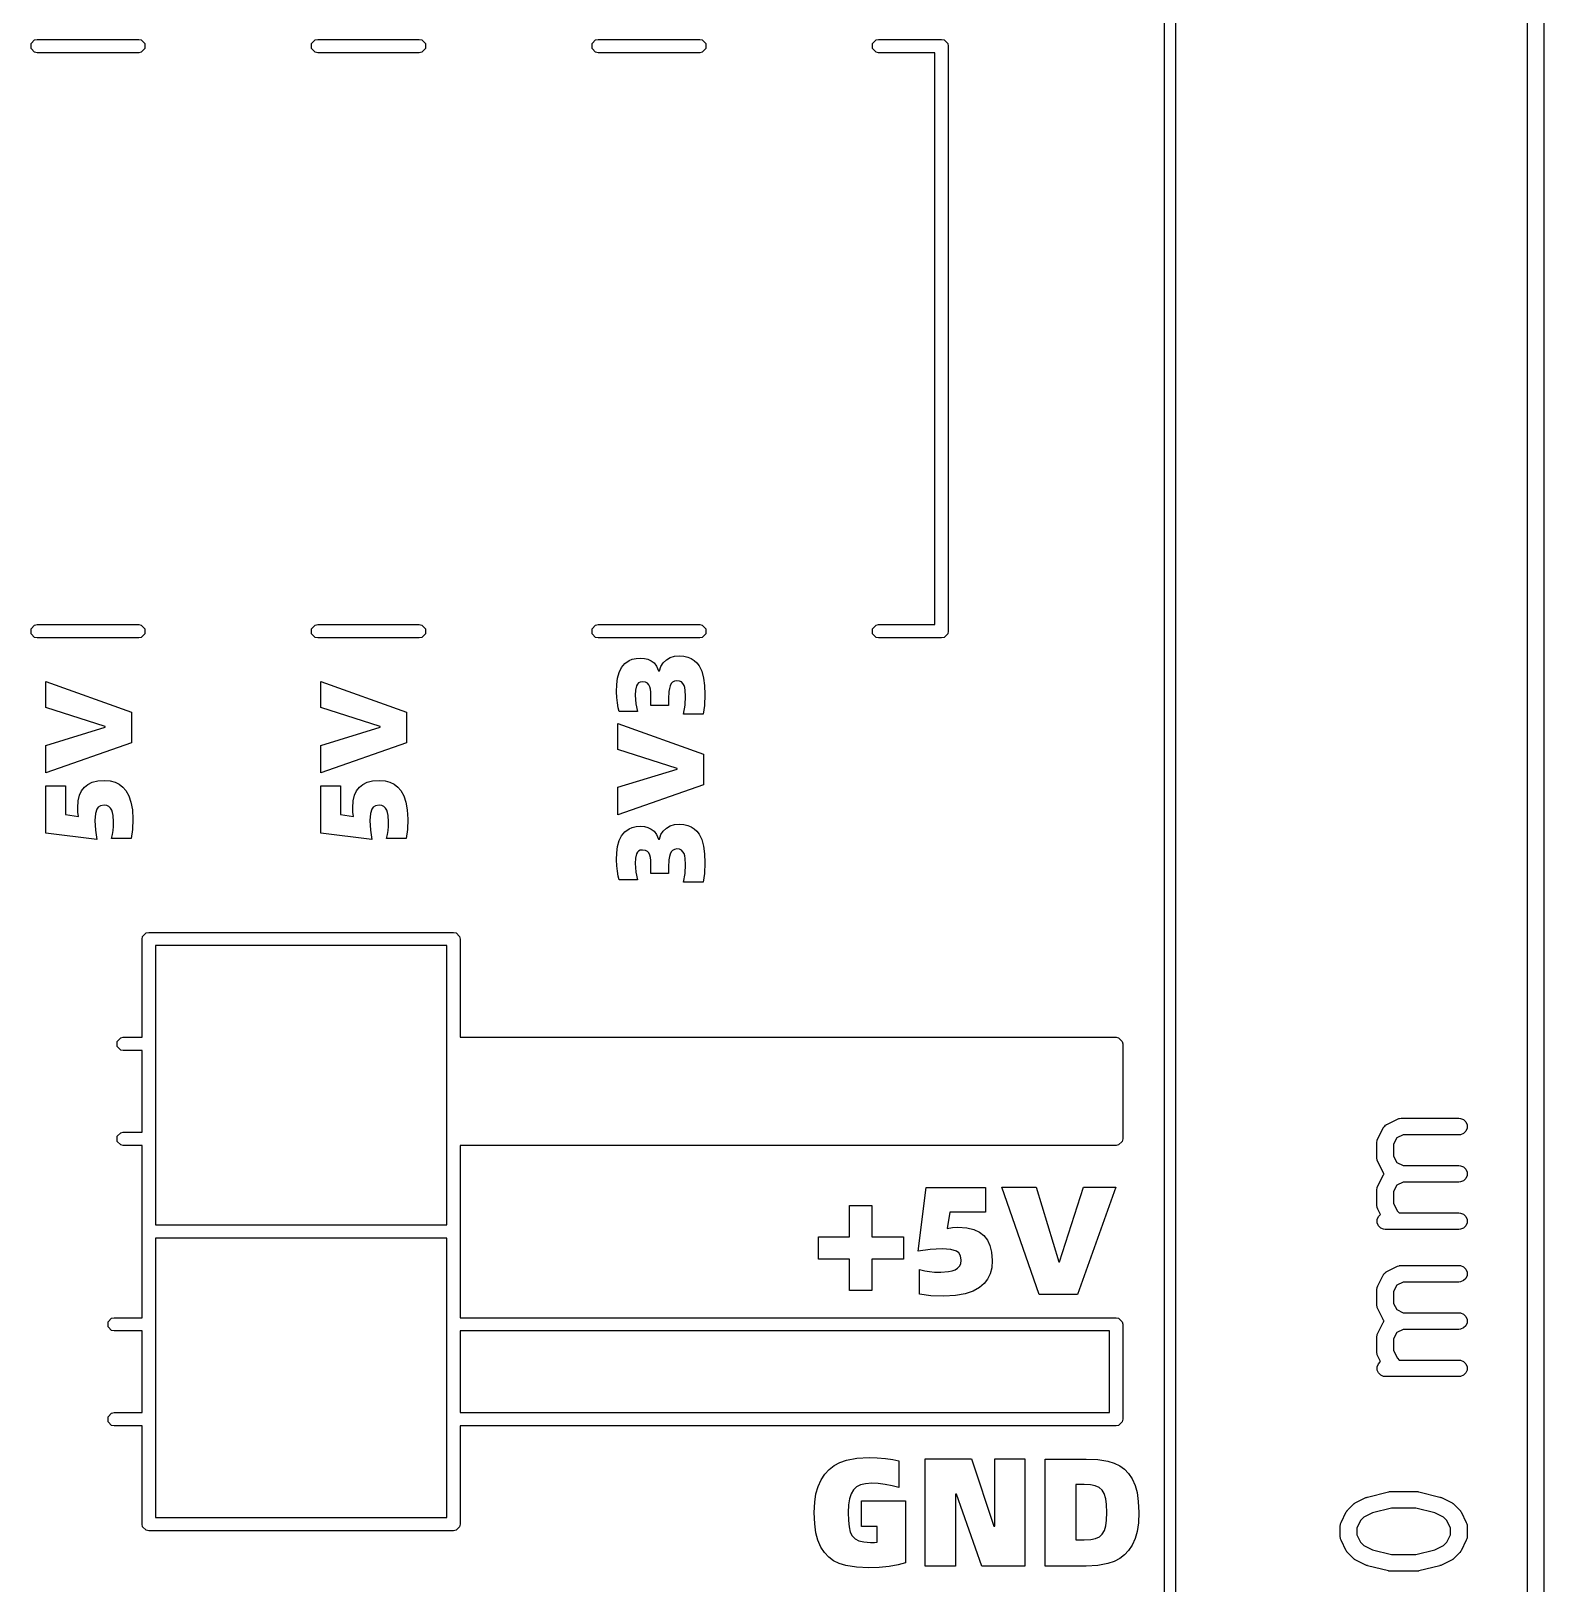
# Model space of a CAD drawing. Header units: inches. Extents: x 5.01 to 6.93, y -5.96 to -2.38.
# Drawn here: x 6.363 to 6.902, y -4.625 to -4.071 of the extents above; entities that cross this region are included whole.
import ezdxf

# ---------------------------------------------------------------- set-up
doc = ezdxf.new("R2010")
doc.units = ezdxf.units.IN
doc.header["$MEASUREMENT"] = 0
doc.layers.add('F.Silkscreen', color=41, linetype='CONTINUOUS', true_color=0xf2eda1)

msp = doc.modelspace()

# ---------------------------------------------------------------- linework, layer by layer
at = {"layer": 'F.Silkscreen', "linetype": 'CONTINUOUS'}
for p, q in [((6.76682, -5.43027), (6.76682, -2.47751)), ((6.77075, -2.47751), (6.77075, -5.43027)), ((6.89615, -5.41358), (6.89615, -3.87)), ((6.90206, -3.87), (6.90206, -5.41358)), ((6.36267, -4.07562), (6.36394, -4.07434)), ((6.36394, -4.07434), (6.36485, -4.07416)), ((6.36485, -4.07416), (6.40107, -4.07416)), ((6.40107, -4.07416), (6.40197, -4.07434)), ((6.40197, -4.07434), (6.40325, -4.07562)), ((6.46267, -4.07562), (6.46394, -4.07434)), ((6.46394, -4.07434), (6.46485, -4.07416)), ((6.46485, -4.07416), (6.50107, -4.07416)), ((6.50107, -4.07416), (6.50197, -4.07434)), ((6.50197, -4.07434), (6.50325, -4.07562)), ((6.56267, -4.07562), (6.56394, -4.07434)), ((6.56394, -4.07434), (6.56485, -4.07416)), ((6.56485, -4.07416), (6.60107, -4.07416)), ((6.60107, -4.07416), (6.60197, -4.07434)), ((6.60197, -4.07434), (6.60325, -4.07562)), ((6.66267, -4.07562), (6.66394, -4.07434)), ((6.66394, -4.07434), (6.66485, -4.07416)), ((6.66485, -4.07416), (6.68729, -4.07416)), ((6.68729, -4.07416), (6.68819, -4.07434)), ((6.68819, -4.07434), (6.68947, -4.07562)), ((6.36267, -4.07743), (6.36267, -4.07562)), ((6.36394, -4.07871), (6.36267, -4.07743)), ((6.36485, -4.07889), (6.36394, -4.07871)), ((6.40107, -4.07889), (6.36485, -4.07889)), ((6.40197, -4.07871), (6.40107, -4.07889)), ((6.40325, -4.07743), (6.40197, -4.07871)), ((6.40325, -4.07562), (6.40325, -4.07743)), ((6.46267, -4.07743), (6.46267, -4.07562)), ((6.46394, -4.07871), (6.46267, -4.07743)), ((6.46485, -4.07889), (6.46394, -4.07871)), ((6.50107, -4.07889), (6.46485, -4.07889)), ((6.50197, -4.07871), (6.50107, -4.07889)), ((6.50325, -4.07743), (6.50197, -4.07871)), ((6.50325, -4.07562), (6.50325, -4.07743)), ((6.56267, -4.07743), (6.56267, -4.07562)), ((6.56394, -4.07871), (6.56267, -4.07743)), ((6.56485, -4.07889), (6.56394, -4.07871)), ((6.60107, -4.07889), (6.56485, -4.07889)), ((6.60197, -4.07871), (6.60107, -4.07889)), ((6.60325, -4.07743), (6.60197, -4.07871)), ((6.60325, -4.07562), (6.60325, -4.07743)), ((6.66267, -4.07743), (6.66267, -4.07562)), ((6.66394, -4.07871), (6.66267, -4.07743)), ((6.66485, -4.07889), (6.66394, -4.07871)), ((6.68493, -4.07889), (6.66485, -4.07889)), ((6.68493, -4.28283), (6.68493, -4.07889)), ((6.68947, -4.07562), (6.68965, -4.07653)), ((6.68965, -4.07653), (6.68965, -4.28519)), ((6.36267, -4.28428), (6.36394, -4.28301)), ((6.36267, -4.28609), (6.36267, -4.28428)), ((6.36394, -4.28301), (6.36485, -4.28283)), ((6.36485, -4.28283), (6.40107, -4.28283)), ((6.40107, -4.28283), (6.40197, -4.28301)), ((6.40197, -4.28301), (6.40325, -4.28428)), ((6.40325, -4.28428), (6.40325, -4.28609)), ((6.46267, -4.28428), (6.46394, -4.28301)), ((6.46267, -4.28609), (6.46267, -4.28428)), ((6.46394, -4.28301), (6.46485, -4.28283)), ((6.46485, -4.28283), (6.50107, -4.28283)), ((6.50107, -4.28283), (6.50197, -4.28301)), ((6.50197, -4.28301), (6.50325, -4.28428)), ((6.50325, -4.28428), (6.50325, -4.28609)), ((6.56267, -4.28428), (6.56394, -4.28301)), ((6.56267, -4.28609), (6.56267, -4.28428)), ((6.56394, -4.28301), (6.56485, -4.28283)), ((6.56485, -4.28283), (6.60107, -4.28283)), ((6.60107, -4.28283), (6.60197, -4.28301)), ((6.60197, -4.28301), (6.60325, -4.28428)), ((6.60325, -4.28428), (6.60325, -4.28609)), ((6.66267, -4.28428), (6.66394, -4.28301)), ((6.66267, -4.28609), (6.66267, -4.28428)), ((6.66394, -4.28301), (6.66485, -4.28283)), ((6.66485, -4.28283), (6.68493, -4.28283)), ((6.68965, -4.28519), (6.68947, -4.28609)), ((6.36394, -4.28737), (6.36267, -4.28609)), ((6.36485, -4.28755), (6.36394, -4.28737)), ((6.40107, -4.28755), (6.36485, -4.28755)), ((6.40197, -4.28737), (6.40107, -4.28755)), ((6.40325, -4.28609), (6.40197, -4.28737)), ((6.46394, -4.28737), (6.46267, -4.28609)), ((6.46485, -4.28755), (6.46394, -4.28737)), ((6.50107, -4.28755), (6.46485, -4.28755)), ((6.50197, -4.28737), (6.50107, -4.28755)), ((6.50325, -4.28609), (6.50197, -4.28737)), ((6.56394, -4.28737), (6.56267, -4.28609)), ((6.56485, -4.28755), (6.56394, -4.28737)), ((6.60107, -4.28755), (6.56485, -4.28755)), ((6.60197, -4.28737), (6.60107, -4.28755)), ((6.60325, -4.28609), (6.60197, -4.28737)), ((6.66394, -4.28737), (6.66267, -4.28609)), ((6.66485, -4.28755), (6.66394, -4.28737)), ((6.68729, -4.28755), (6.66485, -4.28755)), ((6.68819, -4.28737), (6.68729, -4.28755)), ((6.68947, -4.28609), (6.68819, -4.28737)), ((6.57319, -4.29815), (6.57436, -4.29673)), ((6.57436, -4.29673), (6.57587, -4.29565)), ((6.57587, -4.29565), (6.57703, -4.29516)), ((6.57703, -4.29516), (6.57842, -4.29486)), ((6.57842, -4.29486), (6.58008, -4.29475)), ((6.58008, -4.29475), (6.58139, -4.29486)), ((6.58139, -4.29486), (6.58262, -4.29518)), ((6.58262, -4.29518), (6.58381, -4.29574)), ((6.58381, -4.29574), (6.58482, -4.29652)), ((6.58482, -4.29652), (6.58569, -4.29767)), ((6.58723, -4.29771), (6.58806, -4.29643)), ((6.58806, -4.29643), (6.58919, -4.29538)), ((6.58919, -4.29538), (6.59054, -4.29461)), ((6.59054, -4.29461), (6.59205, -4.29414)), ((6.59205, -4.29414), (6.59376, -4.29398)), ((6.59376, -4.29398), (6.59541, -4.29409)), ((6.59541, -4.29409), (6.59681, -4.29441)), ((6.59681, -4.29441), (6.598, -4.2949)), ((6.598, -4.2949), (6.59908, -4.29561)), ((6.59908, -4.29561), (6.60003, -4.29649)), ((6.60003, -4.29649), (6.60084, -4.29758)), ((6.5715, -4.30421), (6.57179, -4.30196)), ((6.57179, -4.30196), (6.57236, -4.29987)), ((6.57236, -4.29987), (6.57319, -4.29815)), ((6.58569, -4.29767), (6.58642, -4.29928)), ((6.58642, -4.29928), (6.58669, -4.29928)), ((6.58669, -4.29928), (6.58723, -4.29771)), ((6.60084, -4.29758), (6.60176, -4.29948)), ((6.60176, -4.29948), (6.60242, -4.30189)), ((6.60242, -4.30189), (6.60277, -4.30453)), ((6.36789, -4.31239), (6.36789, -4.30313)), ((6.36789, -4.30313), (6.39847, -4.31411)), ((6.46592, -4.31239), (6.46592, -4.30313)), ((6.46592, -4.30313), (6.49651, -4.31411)), ((6.57139, -4.30676), (6.5715, -4.30421)), ((6.57148, -4.3088), (6.57139, -4.30676)), ((6.57813, -4.30616), (6.57804, -4.30802)), ((6.57804, -4.30802), (6.57811, -4.30948)), ((6.57849, -4.30462), (6.57813, -4.30616)), ((6.57883, -4.30402), (6.57849, -4.30462)), ((6.57928, -4.30359), (6.57883, -4.30402)), ((6.57985, -4.30331), (6.57928, -4.30359)), ((6.58065, -4.30321), (6.57985, -4.30331)), ((6.58169, -4.30334), (6.58065, -4.30321)), ((6.58239, -4.3037), (6.58169, -4.30334)), ((6.58291, -4.30425), (6.58239, -4.3037)), ((6.58329, -4.305), (6.58291, -4.30425)), ((6.5835, -4.30586), (6.58329, -4.305)), ((6.58358, -4.30694), (6.5835, -4.30586)), ((6.58358, -4.30938), (6.58358, -4.30694)), ((6.59009, -4.30671), (6.58998, -4.30935)), ((6.59026, -4.30557), (6.59009, -4.30671)), ((6.59052, -4.30467), (6.59026, -4.30557)), ((6.59091, -4.30388), (6.59052, -4.30467)), ((6.5914, -4.30333), (6.59091, -4.30388)), ((6.59203, -4.30297), (6.5914, -4.30333)), ((6.59286, -4.30284), (6.59203, -4.30297)), ((6.59383, -4.30296), (6.59286, -4.30284)), ((6.59452, -4.30328), (6.59383, -4.30296)), ((6.59507, -4.3038), (6.59452, -4.30328)), ((6.59547, -4.30449), (6.59507, -4.3038)), ((6.59574, -4.3053), (6.59547, -4.30449)), ((6.5959, -4.30627), (6.59574, -4.3053)), ((6.59601, -4.30838), (6.5959, -4.30627)), ((6.60277, -4.30453), (6.6029, -4.30773)), ((6.6029, -4.30773), (6.60277, -4.31162)), ((6.38913, -4.31918), (6.36789, -4.31239)), ((6.48716, -4.31918), (6.46592, -4.31239)), ((6.5717, -4.31078), (6.57148, -4.3088)), ((6.57199, -4.3125), (6.5717, -4.31078)), ((6.57232, -4.31379), (6.57199, -4.3125)), ((6.57811, -4.30948), (6.57831, -4.31106)), ((6.57831, -4.31106), (6.57893, -4.31379)), ((6.58358, -4.31163), (6.58358, -4.30938)), ((6.58998, -4.31163), (6.58358, -4.31163)), ((6.58998, -4.30935), (6.58998, -4.31163)), ((6.59528, -4.31472), (6.59582, -4.3116)), ((6.59582, -4.3116), (6.59601, -4.30838)), ((6.60277, -4.31162), (6.60232, -4.31472)), ((6.39847, -4.31411), (6.39847, -4.325)), ((6.49651, -4.31411), (6.49651, -4.325)), ((6.57182, -4.32735), (6.57182, -4.31809)), ((6.57182, -4.31809), (6.60241, -4.32907)), ((6.57893, -4.31379), (6.57232, -4.31379)), ((6.60232, -4.31472), (6.59528, -4.31472)), ((6.36789, -4.32589), (6.38913, -4.31945)), ((6.38913, -4.31945), (6.38913, -4.31918)), ((6.46592, -4.32589), (6.48716, -4.31945)), ((6.48716, -4.31945), (6.48716, -4.31918)), ((6.39847, -4.325), (6.36789, -4.33568)), ((6.36789, -4.33568), (6.36789, -4.32589)), ((6.49651, -4.325), (6.46592, -4.33568)), ((6.46592, -4.33568), (6.46592, -4.32589)), ((6.59307, -4.33415), (6.57182, -4.32735)), ((6.60241, -4.32907), (6.60241, -4.33996)), ((6.57182, -4.34085), (6.59307, -4.33441)), ((6.59307, -4.33441), (6.59307, -4.33415)), ((6.36795, -4.35725), (6.36795, -4.3403)), ((6.36795, -4.3403), (6.37496, -4.3403)), ((6.37496, -4.3403), (6.37496, -4.35049)), ((6.3807, -4.34207), (6.38168, -4.34081)), ((6.38168, -4.34081), (6.38293, -4.33981)), ((6.38293, -4.33981), (6.38449, -4.33906)), ((6.38449, -4.33906), (6.38642, -4.33858)), ((6.38642, -4.33858), (6.38881, -4.33841)), ((6.38881, -4.33841), (6.39086, -4.33857)), ((6.39086, -4.33857), (6.3926, -4.33902)), ((6.3926, -4.33902), (6.39409, -4.33975)), ((6.39409, -4.33975), (6.39537, -4.34074)), ((6.39537, -4.34074), (6.39646, -4.34203)), ((6.46598, -4.35725), (6.46598, -4.3403)), ((6.46598, -4.3403), (6.473, -4.3403)), ((6.473, -4.3403), (6.473, -4.35049)), ((6.47874, -4.34207), (6.47971, -4.34081)), ((6.47971, -4.34081), (6.48097, -4.33981)), ((6.48097, -4.33981), (6.48252, -4.33906)), ((6.48252, -4.33906), (6.48445, -4.33858)), ((6.48445, -4.33858), (6.48684, -4.33841)), ((6.48684, -4.33841), (6.48889, -4.33857)), ((6.48889, -4.33857), (6.49063, -4.33902)), ((6.49063, -4.33902), (6.49212, -4.33975)), ((6.49212, -4.33975), (6.4934, -4.34074)), ((6.4934, -4.34074), (6.49449, -4.34203)), ((6.60241, -4.33996), (6.57182, -4.35064)), ((6.57182, -4.35064), (6.57182, -4.34085)), ((6.37931, -4.3482), (6.37948, -4.34568)), ((6.37948, -4.34568), (6.37996, -4.34367)), ((6.37996, -4.34367), (6.3807, -4.34207)), ((6.39646, -4.34203), (6.39749, -4.34386)), ((6.39749, -4.34386), (6.39827, -4.34612)), ((6.39827, -4.34612), (6.39878, -4.34887)), ((6.47734, -4.3482), (6.47751, -4.34568)), ((6.47751, -4.34568), (6.478, -4.34367)), ((6.478, -4.34367), (6.47874, -4.34207)), ((6.49449, -4.34203), (6.49552, -4.34386)), ((6.49552, -4.34386), (6.4963, -4.34612)), ((6.4963, -4.34612), (6.49681, -4.34887)), ((6.37496, -4.35049), (6.37962, -4.35124)), ((6.37937, -4.34976), (6.37931, -4.3482)), ((6.37962, -4.35124), (6.37937, -4.34976)), ((6.38563, -4.35018), (6.38545, -4.35265)), ((6.38608, -4.34864), (6.38563, -4.35018)), ((6.38662, -4.3479), (6.38608, -4.34864)), ((6.38746, -4.34744), (6.38662, -4.3479)), ((6.38872, -4.34727), (6.38746, -4.34744)), ((6.38969, -4.34739), (6.38872, -4.34727)), ((6.39042, -4.34773), (6.38969, -4.34739)), ((6.391, -4.34827), (6.39042, -4.34773)), ((6.39144, -4.34899), (6.391, -4.34827)), ((6.39175, -4.34983), (6.39144, -4.34899)), ((6.39194, -4.35085), (6.39175, -4.34983)), ((6.39207, -4.3531), (6.39194, -4.35085)), ((6.39878, -4.34887), (6.39897, -4.35222)), ((6.39897, -4.35222), (6.39883, -4.3559)), ((6.473, -4.35049), (6.47765, -4.35124)), ((6.47741, -4.34976), (6.47734, -4.3482)), ((6.47765, -4.35124), (6.47741, -4.34976)), ((6.48366, -4.35018), (6.48348, -4.35265)), ((6.48411, -4.34864), (6.48366, -4.35018)), ((6.48466, -4.3479), (6.48411, -4.34864)), ((6.4855, -4.34744), (6.48466, -4.3479)), ((6.48675, -4.34727), (6.4855, -4.34744)), ((6.48773, -4.34739), (6.48675, -4.34727)), ((6.48845, -4.34773), (6.48773, -4.34739)), ((6.48903, -4.34827), (6.48845, -4.34773)), ((6.48947, -4.34899), (6.48903, -4.34827)), ((6.48978, -4.34983), (6.48947, -4.34899)), ((6.48997, -4.35085), (6.48978, -4.34983)), ((6.4901, -4.3531), (6.48997, -4.35085)), ((6.49681, -4.34887), (6.497, -4.35222)), ((6.497, -4.35222), (6.49686, -4.3559)), ((6.38611, -4.3595), (6.36795, -4.35725)), ((6.38545, -4.35265), (6.38565, -4.3561)), ((6.38565, -4.3561), (6.38611, -4.3595)), ((6.39137, -4.35915), (6.3917, -4.35767)), ((6.3917, -4.35767), (6.39196, -4.3563)), ((6.39196, -4.3563), (6.39207, -4.35486)), ((6.39207, -4.35486), (6.39207, -4.3531)), ((6.39883, -4.3559), (6.39839, -4.35915)), ((6.48414, -4.3595), (6.46598, -4.35725)), ((6.48348, -4.35265), (6.48368, -4.3561)), ((6.48368, -4.3561), (6.48414, -4.3595)), ((6.4894, -4.35915), (6.48973, -4.35767)), ((6.48973, -4.35767), (6.48999, -4.3563)), ((6.48999, -4.3563), (6.4901, -4.35486)), ((6.4901, -4.35486), (6.4901, -4.3531)), ((6.49686, -4.3559), (6.49642, -4.35915)), ((6.57319, -4.35816), (6.57436, -4.35673)), ((6.57436, -4.35673), (6.57587, -4.35565)), ((6.57587, -4.35565), (6.57703, -4.35517)), ((6.57703, -4.35517), (6.57842, -4.35486)), ((6.57842, -4.35486), (6.58008, -4.35475)), ((6.58008, -4.35475), (6.58139, -4.35486)), ((6.58139, -4.35486), (6.58262, -4.35519)), ((6.58262, -4.35519), (6.58381, -4.35574)), ((6.58381, -4.35574), (6.58482, -4.35652)), ((6.58482, -4.35652), (6.58569, -4.35768)), ((6.58569, -4.35768), (6.58642, -4.35928)), ((6.58669, -4.35928), (6.58723, -4.35772)), ((6.58723, -4.35772), (6.58806, -4.35643)), ((6.58806, -4.35643), (6.58919, -4.35538)), ((6.58919, -4.35538), (6.59054, -4.35461)), ((6.59054, -4.35461), (6.59205, -4.35414)), ((6.59205, -4.35414), (6.59376, -4.35398)), ((6.59376, -4.35398), (6.59541, -4.35409)), ((6.59541, -4.35409), (6.59681, -4.35441)), ((6.59681, -4.35441), (6.598, -4.35491)), ((6.598, -4.35491), (6.59908, -4.35561)), ((6.59908, -4.35561), (6.60003, -4.3565)), ((6.60003, -4.3565), (6.60084, -4.35759)), ((6.60084, -4.35759), (6.60176, -4.35948)), ((6.39839, -4.35915), (6.39137, -4.35915)), ((6.49642, -4.35915), (6.4894, -4.35915)), ((6.5715, -4.36422), (6.57179, -4.36196)), ((6.57179, -4.36196), (6.57236, -4.35987)), ((6.57236, -4.35987), (6.57319, -4.35816)), ((6.57985, -4.36331), (6.57928, -4.36359)), ((6.58065, -4.36321), (6.57985, -4.36331)), ((6.58169, -4.36335), (6.58065, -4.36321)), ((6.58239, -4.3637), (6.58169, -4.36335)), ((6.58642, -4.35928), (6.58669, -4.35928)), ((6.5914, -4.36333), (6.59091, -4.36389)), ((6.59203, -4.36297), (6.5914, -4.36333)), ((6.59286, -4.36284), (6.59203, -4.36297)), ((6.59383, -4.36296), (6.59286, -4.36284)), ((6.59452, -4.36329), (6.59383, -4.36296)), ((6.59507, -4.3638), (6.59452, -4.36329)), ((6.60176, -4.35948), (6.60242, -4.36189)), ((6.60242, -4.36189), (6.60277, -4.36454)), ((6.57139, -4.36676), (6.5715, -4.36422)), ((6.57148, -4.3688), (6.57139, -4.36676)), ((6.5717, -4.37078), (6.57148, -4.3688)), ((6.57813, -4.36617), (6.57804, -4.36802)), ((6.57804, -4.36802), (6.57811, -4.36949)), ((6.57849, -4.36462), (6.57813, -4.36617)), ((6.57883, -4.36403), (6.57849, -4.36462)), ((6.57928, -4.36359), (6.57883, -4.36403)), ((6.58291, -4.36426), (6.58239, -4.3637)), ((6.58329, -4.365), (6.58291, -4.36426)), ((6.5835, -4.36586), (6.58329, -4.365)), ((6.58358, -4.36694), (6.5835, -4.36586)), ((6.58358, -4.36939), (6.58358, -4.36694)), ((6.59009, -4.36671), (6.58998, -4.36935)), ((6.59026, -4.36557), (6.59009, -4.36671)), ((6.59052, -4.36467), (6.59026, -4.36557)), ((6.59091, -4.36389), (6.59052, -4.36467)), ((6.59547, -4.36449), (6.59507, -4.3638)), ((6.59574, -4.3653), (6.59547, -4.36449)), ((6.5959, -4.36628), (6.59574, -4.3653)), ((6.59582, -4.3716), (6.59601, -4.36839)), ((6.59601, -4.36839), (6.5959, -4.36628)), ((6.60277, -4.36454), (6.6029, -4.36774)), ((6.6029, -4.36774), (6.60277, -4.37163)), ((6.57199, -4.3725), (6.5717, -4.37078)), ((6.57232, -4.3738), (6.57199, -4.3725)), ((6.57893, -4.3738), (6.57232, -4.3738)), ((6.57811, -4.36949), (6.57831, -4.37106)), ((6.57831, -4.37106), (6.57893, -4.3738)), ((6.58358, -4.37164), (6.58358, -4.36939)), ((6.58998, -4.37164), (6.58358, -4.37164)), ((6.58998, -4.36935), (6.58998, -4.37164)), ((6.59528, -4.37472), (6.59582, -4.3716)), ((6.60277, -4.37163), (6.60232, -4.37472)), ((6.60232, -4.37472), (6.59528, -4.37472)), ((6.40225, -4.39494), (6.40243, -4.39403)), ((6.40225, -4.42998), (6.40225, -4.39494)), ((6.40243, -4.39403), (6.40371, -4.39276)), ((6.40371, -4.39276), (6.40462, -4.39258)), ((6.40462, -4.39258), (6.51328, -4.39258)), ((6.51328, -4.39258), (6.51418, -4.39276)), ((6.51418, -4.39276), (6.51546, -4.39403)), ((6.51546, -4.39403), (6.51564, -4.39494)), ((6.51564, -4.39494), (6.51564, -4.42998)), ((6.40698, -4.3973), (6.40698, -4.49691)), ((6.51091, -4.3973), (6.40698, -4.3973)), ((6.51091, -4.49691), (6.51091, -4.3973)), ((6.39338, -4.43144), (6.39466, -4.43016)), ((6.39338, -4.43324), (6.39338, -4.43144)), ((6.39466, -4.43452), (6.39338, -4.43324)), ((6.39466, -4.43016), (6.39556, -4.42998)), ((6.39556, -4.4347), (6.39466, -4.43452)), ((6.39556, -4.42998), (6.40225, -4.42998)), ((6.40225, -4.4347), (6.39556, -4.4347)), ((6.40225, -4.46384), (6.40225, -4.4347)), ((6.51564, -4.42998), (6.7495, -4.42998)), ((6.7495, -4.42998), (6.7504, -4.43016)), ((6.7504, -4.43016), (6.75168, -4.43144)), ((6.75168, -4.43144), (6.75186, -4.43234)), ((6.75186, -4.43234), (6.75186, -4.4662)), ((6.84285, -4.46611), (6.84472, -4.46236)), ((6.84472, -4.46236), (6.84478, -4.46227)), ((6.84478, -4.46227), (6.8448, -4.46222)), ((6.8448, -4.46222), (6.84485, -4.46217)), ((6.84485, -4.46217), (6.84503, -4.46187)), ((6.84503, -4.46187), (6.84531, -4.46163)), ((6.84531, -4.46163), (6.84555, -4.46135)), ((6.84555, -4.46135), (6.84584, -4.46117)), ((6.84584, -4.46117), (6.8459, -4.46112)), ((6.8459, -4.46112), (6.84595, -4.4611)), ((6.84595, -4.4611), (6.84604, -4.46104)), ((6.84604, -4.46104), (6.84979, -4.45917)), ((6.84979, -4.45917), (6.85033, -4.45896)), ((6.85033, -4.45896), (6.85044, -4.45895)), ((6.85044, -4.45895), (6.85054, -4.45891)), ((6.85054, -4.45891), (6.85111, -4.45886)), ((6.85111, -4.45886), (6.87173, -4.45886)), ((6.87173, -4.45886), (6.87231, -4.45891)), ((6.87231, -4.45891), (6.87337, -4.45936)), ((6.87337, -4.45936), (6.87419, -4.46017)), ((6.87419, -4.46017), (6.87463, -4.46123)), ((6.87463, -4.46239), (6.87419, -4.46345)), ((6.87463, -4.46123), (6.87463, -4.46239)), ((6.39338, -4.46529), (6.39466, -4.46401)), ((6.39338, -4.4671), (6.39338, -4.46529)), ((6.39466, -4.46838), (6.39338, -4.4671)), ((6.39466, -4.46401), (6.39556, -4.46384)), ((6.39556, -4.46856), (6.39466, -4.46838)), ((6.39556, -4.46384), (6.40225, -4.46384)), ((6.40225, -4.46856), (6.39556, -4.46856)), ((6.40225, -4.52998), (6.40225, -4.46856)), ((6.7495, -4.46856), (6.51564, -4.46856)), ((6.51564, -4.46856), (6.51564, -4.52998)), ((6.7504, -4.46838), (6.7495, -4.46856)), ((6.75168, -4.4671), (6.7504, -4.46838)), ((6.75186, -4.4662), (6.75168, -4.4671)), ((6.84253, -4.46743), (6.84259, -4.46686)), ((6.84253, -4.47306), (6.84253, -4.46743)), ((6.84259, -4.46686), (6.84263, -4.46676)), ((6.84263, -4.46676), (6.84264, -4.46665)), ((6.84264, -4.46665), (6.84285, -4.46611)), ((6.84956, -4.46589), (6.84844, -4.46813)), ((6.84844, -4.46813), (6.84844, -4.47236)), ((6.85181, -4.46476), (6.84956, -4.46589)), ((6.87173, -4.46476), (6.85181, -4.46476)), ((6.87231, -4.46471), (6.87173, -4.46476)), ((6.87337, -4.46427), (6.87231, -4.46471)), ((6.87419, -4.46345), (6.87337, -4.46427)), ((6.84259, -4.47364), (6.84253, -4.47306)), ((6.84263, -4.47373), (6.84259, -4.47364)), ((6.84264, -4.47384), (6.84263, -4.47373)), ((6.84285, -4.47438), (6.84264, -4.47384)), ((6.84844, -4.47236), (6.84956, -4.47461)), ((6.84472, -4.47813), (6.84285, -4.47438)), ((6.84285, -4.48299), (6.84472, -4.47924)), ((6.84478, -4.47823), (6.84472, -4.47813)), ((6.84472, -4.47924), (6.84478, -4.47914)), ((6.8448, -4.47827), (6.84478, -4.47823)), ((6.84478, -4.47914), (6.8448, -4.4791)), ((6.84485, -4.47833), (6.8448, -4.47827)), ((6.8448, -4.4791), (6.84485, -4.47904)), ((6.84503, -4.47862), (6.84485, -4.47833)), ((6.84485, -4.47904), (6.84503, -4.47875)), ((6.8451, -4.47868), (6.84503, -4.47862)), ((6.84503, -4.47875), (6.8451, -4.47868)), ((6.84956, -4.47461), (6.85181, -4.47573)), ((6.85181, -4.47573), (6.87173, -4.47573)), ((6.87173, -4.47573), (6.87231, -4.47579)), ((6.87231, -4.47579), (6.87337, -4.47623)), ((6.87337, -4.47623), (6.87419, -4.47704)), ((6.87419, -4.47704), (6.87463, -4.47811)), ((6.87463, -4.47926), (6.87419, -4.48032)), ((6.87463, -4.47811), (6.87463, -4.47926)), ((6.679, -4.50625), (6.68181, -4.48355)), ((6.68181, -4.48355), (6.703, -4.48355)), ((6.703, -4.48355), (6.703, -4.49232)), ((6.72212, -4.52171), (6.70878, -4.48348)), ((6.70878, -4.48348), (6.72102, -4.48348)), ((6.72102, -4.48348), (6.72906, -4.51003)), ((6.72939, -4.51003), (6.73788, -4.48348)), ((6.74946, -4.48348), (6.73573, -4.52171)), ((6.73788, -4.48348), (6.74946, -4.48348)), ((6.84253, -4.48431), (6.84259, -4.48373)), ((6.84253, -4.48993), (6.84253, -4.48431)), ((6.84259, -4.48373), (6.84263, -4.48363)), ((6.84263, -4.48363), (6.84264, -4.48353)), ((6.84264, -4.48353), (6.84285, -4.48299)), ((6.84956, -4.48276), (6.84844, -4.485)), ((6.84844, -4.485), (6.84844, -4.48923)), ((6.85181, -4.48164), (6.84956, -4.48276)), ((6.87173, -4.48164), (6.85181, -4.48164)), ((6.87231, -4.48158), (6.87173, -4.48164)), ((6.87337, -4.48114), (6.87231, -4.48158)), ((6.87419, -4.48032), (6.87337, -4.48114)), ((6.65448, -4.50109), (6.65448, -4.49002)), ((6.65448, -4.49002), (6.66248, -4.49002)), ((6.66248, -4.49002), (6.66248, -4.50109)), ((6.84259, -4.49051), (6.84253, -4.48993)), ((6.84263, -4.49061), (6.84259, -4.49051)), ((6.84264, -4.49071), (6.84263, -4.49061)), ((6.84285, -4.49125), (6.84264, -4.49071)), ((6.84844, -4.48923), (6.84979, -4.49193)), ((6.69026, -4.49232), (6.68932, -4.49814)), ((6.703, -4.49232), (6.69026, -4.49232)), ((6.84259, -4.49498), (6.84303, -4.49392)), ((6.84259, -4.49613), (6.84259, -4.49498)), ((6.84303, -4.4972), (6.84259, -4.49613)), ((6.8438, -4.49315), (6.84285, -4.49125)), ((6.84303, -4.49392), (6.8438, -4.49315)), ((6.84979, -4.49193), (6.85046, -4.4926)), ((6.85046, -4.4926), (6.87173, -4.4926)), ((6.87173, -4.4926), (6.87231, -4.49266)), ((6.87231, -4.49266), (6.87337, -4.4931)), ((6.87337, -4.4931), (6.87419, -4.49392)), ((6.87419, -4.49392), (6.87463, -4.49498)), ((6.87463, -4.49613), (6.87419, -4.4972)), ((6.87463, -4.49498), (6.87463, -4.49613)), ((6.40698, -4.49691), (6.51091, -4.49691)), ((6.40698, -4.50163), (6.40698, -4.60124)), ((6.51091, -4.50163), (6.40698, -4.50163)), ((6.51091, -4.60124), (6.51091, -4.50163)), ((6.6434, -4.50909), (6.6434, -4.50109)), ((6.6434, -4.50109), (6.65448, -4.50109)), ((6.66248, -4.50109), (6.67371, -4.50109)), ((6.67371, -4.50109), (6.67371, -4.50909)), ((6.68932, -4.49814), (6.69117, -4.49784)), ((6.69117, -4.49784), (6.69313, -4.49775)), ((6.69313, -4.49775), (6.69627, -4.49797)), ((6.69627, -4.49797), (6.69879, -4.49857)), ((6.69879, -4.49857), (6.70078, -4.4995)), ((6.70078, -4.4995), (6.70236, -4.50072)), ((6.70236, -4.50072), (6.70361, -4.50229)), ((6.84385, -4.49801), (6.84303, -4.4972)), ((6.84491, -4.49845), (6.84385, -4.49801)), ((6.84549, -4.49851), (6.84491, -4.49845)), ((6.87173, -4.49851), (6.84549, -4.49851)), ((6.87231, -4.49845), (6.87173, -4.49851)), ((6.87337, -4.49801), (6.87231, -4.49845)), ((6.87419, -4.4972), (6.87337, -4.49801)), ((6.68325, -4.50567), (6.679, -4.50625)), ((6.68756, -4.50543), (6.68325, -4.50567)), ((6.69065, -4.50566), (6.68756, -4.50543)), ((6.69258, -4.50622), (6.69065, -4.50566)), ((6.6935, -4.5069), (6.69258, -4.50622)), ((6.69407, -4.50795), (6.6935, -4.5069)), ((6.70361, -4.50229), (6.70455, -4.50423)), ((6.70455, -4.50423), (6.70515, -4.50664)), ((6.70515, -4.50664), (6.70537, -4.50963)), ((6.65448, -4.50909), (6.6434, -4.50909)), ((6.65448, -4.52032), (6.65448, -4.50909)), ((6.67371, -4.50909), (6.66248, -4.50909)), ((6.66248, -4.50909), (6.66248, -4.52032)), ((6.67944, -4.52161), (6.67944, -4.51283)), ((6.67944, -4.51283), (6.68129, -4.51324)), ((6.69109, -4.5133), (6.69213, -4.51292)), ((6.69213, -4.51292), (6.69303, -4.51236)), ((6.69303, -4.51236), (6.69371, -4.51164)), ((6.69371, -4.51164), (6.69413, -4.51074)), ((6.69429, -4.50951), (6.69407, -4.50795)), ((6.69413, -4.51074), (6.69429, -4.50951)), ((6.70517, -4.51219), (6.7046, -4.51437)), ((6.70537, -4.50963), (6.70517, -4.51219)), ((6.72906, -4.51003), (6.72939, -4.51003)), ((6.84604, -4.51354), (6.84979, -4.51166)), ((6.84979, -4.51166), (6.85033, -4.51146)), ((6.85033, -4.51146), (6.85044, -4.51145)), ((6.85044, -4.51145), (6.85054, -4.51141)), ((6.85054, -4.51141), (6.85111, -4.51135)), ((6.85111, -4.51135), (6.87173, -4.51135)), ((6.87173, -4.51135), (6.87231, -4.51141)), ((6.87231, -4.51141), (6.87337, -4.51185)), ((6.87337, -4.51185), (6.87419, -4.51266)), ((6.87419, -4.51266), (6.87463, -4.51373)), ((6.68129, -4.51324), (6.683, -4.51356)), ((6.683, -4.51356), (6.6848, -4.51371)), ((6.6848, -4.51371), (6.687, -4.51371)), ((6.687, -4.51371), (6.68982, -4.51355)), ((6.68982, -4.51355), (6.69109, -4.5133)), ((6.70245, -4.51783), (6.70084, -4.51919)), ((6.70369, -4.51623), (6.70245, -4.51783)), ((6.7046, -4.51437), (6.70369, -4.51623)), ((6.84285, -4.51861), (6.84472, -4.51486)), ((6.84472, -4.51486), (6.84478, -4.51476)), ((6.84478, -4.51476), (6.8448, -4.51472)), ((6.8448, -4.51472), (6.84485, -4.51466)), ((6.84485, -4.51466), (6.84503, -4.51437)), ((6.84503, -4.51437), (6.84531, -4.51413)), ((6.84531, -4.51413), (6.84555, -4.51385)), ((6.84555, -4.51385), (6.84584, -4.51366)), ((6.84584, -4.51366), (6.8459, -4.51361)), ((6.8459, -4.51361), (6.84595, -4.5136)), ((6.84595, -4.5136), (6.84604, -4.51354)), ((6.84956, -4.51838), (6.84844, -4.52063)), ((6.85181, -4.51726), (6.84956, -4.51838)), ((6.87173, -4.51726), (6.85181, -4.51726)), ((6.87231, -4.5172), (6.87173, -4.51726)), ((6.87337, -4.51676), (6.87231, -4.5172)), ((6.87419, -4.51594), (6.87337, -4.51676)), ((6.87463, -4.51488), (6.87419, -4.51594)), ((6.87463, -4.51373), (6.87463, -4.51488)), ((6.66248, -4.52032), (6.65448, -4.52032)), ((6.6835, -4.52216), (6.67944, -4.52161)), ((6.6881, -4.52232), (6.6835, -4.52216)), ((6.69229, -4.52209), (6.6881, -4.52232)), ((6.69573, -4.52146), (6.69229, -4.52209)), ((6.69855, -4.52048), (6.69573, -4.52146)), ((6.70084, -4.51919), (6.69855, -4.52048)), ((6.73573, -4.52171), (6.72212, -4.52171)), ((6.84253, -4.51993), (6.84259, -4.51935)), ((6.84253, -4.52555), (6.84253, -4.51993)), ((6.84259, -4.51935), (6.84263, -4.51925)), ((6.84263, -4.51925), (6.84264, -4.51915)), ((6.84264, -4.51915), (6.84285, -4.51861)), ((6.84844, -4.52063), (6.84844, -4.52486)), ((6.84259, -4.52613), (6.84253, -4.52555)), ((6.84263, -4.52623), (6.84259, -4.52613)), ((6.84264, -4.52633), (6.84263, -4.52623)), ((6.84285, -4.52687), (6.84264, -4.52633)), ((6.84472, -4.53062), (6.84285, -4.52687)), ((6.84844, -4.52486), (6.84956, -4.5271)), ((6.84956, -4.5271), (6.85181, -4.52822)), ((6.85181, -4.52822), (6.87173, -4.52822)), ((6.87173, -4.52822), (6.87231, -4.52828)), ((6.87231, -4.52828), (6.87337, -4.52872)), ((6.87337, -4.52872), (6.87419, -4.52954)), ((6.87419, -4.52954), (6.87463, -4.5306)), ((6.39012, -4.53144), (6.3914, -4.53016)), ((6.39012, -4.53324), (6.39012, -4.53144)), ((6.3914, -4.53452), (6.39012, -4.53324)), ((6.3914, -4.53016), (6.39231, -4.52998)), ((6.39231, -4.5347), (6.3914, -4.53452)), ((6.39231, -4.52998), (6.40225, -4.52998)), ((6.40225, -4.5347), (6.39231, -4.5347)), ((6.40225, -4.56384), (6.40225, -4.5347)), ((6.51564, -4.52998), (6.7495, -4.52998)), ((6.51564, -4.5347), (6.51564, -4.56384)), ((6.74714, -4.5347), (6.51564, -4.5347)), ((6.74714, -4.56384), (6.74714, -4.5347)), ((6.7495, -4.52998), (6.7504, -4.53016)), ((6.7504, -4.53016), (6.75168, -4.53144)), ((6.75168, -4.53144), (6.75186, -4.53234)), ((6.75186, -4.53234), (6.75186, -4.5662)), ((6.84285, -4.53548), (6.84472, -4.53173)), ((6.84478, -4.53072), (6.84472, -4.53062)), ((6.84472, -4.53173), (6.84478, -4.53163)), ((6.8448, -4.53076), (6.84478, -4.53072)), ((6.84478, -4.53163), (6.8448, -4.53159)), ((6.84485, -4.53082), (6.8448, -4.53076)), ((6.8448, -4.53159), (6.84485, -4.53153)), ((6.84503, -4.53111), (6.84485, -4.53082)), ((6.84485, -4.53153), (6.84503, -4.53124)), ((6.8451, -4.53118), (6.84503, -4.53111)), ((6.84503, -4.53124), (6.8451, -4.53118)), ((6.85181, -4.53413), (6.84956, -4.53525)), ((6.87173, -4.53413), (6.85181, -4.53413)), ((6.87231, -4.53407), (6.87173, -4.53413)), ((6.87337, -4.53363), (6.87231, -4.53407)), ((6.87419, -4.53282), (6.87337, -4.53363)), ((6.87463, -4.53175), (6.87419, -4.53282)), ((6.87463, -4.5306), (6.87463, -4.53175)), ((6.84253, -4.5368), (6.84259, -4.53622)), ((6.84253, -4.54243), (6.84253, -4.5368)), ((6.84259, -4.53622), (6.84263, -4.53613)), ((6.84263, -4.53613), (6.84264, -4.53602)), ((6.84264, -4.53602), (6.84285, -4.53548)), ((6.84956, -4.53525), (6.84844, -4.5375)), ((6.84844, -4.5375), (6.84844, -4.54173)), ((6.84259, -4.543), (6.84253, -4.54243)), ((6.84263, -4.5431), (6.84259, -4.543)), ((6.84264, -4.54321), (6.84263, -4.5431)), ((6.84285, -4.54375), (6.84264, -4.54321)), ((6.8438, -4.54565), (6.84285, -4.54375)), ((6.84303, -4.54641), (6.8438, -4.54565)), ((6.84844, -4.54173), (6.84979, -4.54443)), ((6.84979, -4.54443), (6.85046, -4.5451)), ((6.85046, -4.5451), (6.87173, -4.5451)), ((6.87173, -4.5451), (6.87231, -4.54515)), ((6.87231, -4.54515), (6.87337, -4.54559)), ((6.87337, -4.54559), (6.87419, -4.54641)), ((6.84259, -4.54747), (6.84303, -4.54641)), ((6.84259, -4.54863), (6.84259, -4.54747)), ((6.84303, -4.54969), (6.84259, -4.54863)), ((6.84385, -4.5505), (6.84303, -4.54969)), ((6.84491, -4.55095), (6.84385, -4.5505)), ((6.84549, -4.551), (6.84491, -4.55095)), ((6.87173, -4.551), (6.84549, -4.551)), ((6.87231, -4.55095), (6.87173, -4.551)), ((6.87337, -4.5505), (6.87231, -4.55095)), ((6.87419, -4.54969), (6.87337, -4.5505)), ((6.87419, -4.54641), (6.87463, -4.54747)), ((6.87463, -4.54863), (6.87419, -4.54969)), ((6.87463, -4.54747), (6.87463, -4.54863)), ((6.39012, -4.56529), (6.3914, -4.56401)), ((6.39012, -4.5671), (6.39012, -4.56529)), ((6.3914, -4.56838), (6.39012, -4.5671)), ((6.3914, -4.56401), (6.39231, -4.56384)), ((6.39231, -4.56384), (6.40225, -4.56384)), ((6.51564, -4.56384), (6.74714, -4.56384)), ((6.75168, -4.5671), (6.7504, -4.56838)), ((6.75186, -4.5662), (6.75168, -4.5671)), ((6.39231, -4.56856), (6.3914, -4.56838)), ((6.40225, -4.56856), (6.39231, -4.56856)), ((6.40225, -4.6036), (6.40225, -4.56856)), ((6.7495, -4.56856), (6.51564, -4.56856)), ((6.51564, -4.56856), (6.51564, -4.6036)), ((6.7504, -4.56838), (6.7495, -4.56856)), ((6.64564, -4.58575), (6.64717, -4.58409)), ((6.64717, -4.58409), (6.64896, -4.58271)), ((6.64896, -4.58271), (6.65101, -4.58161)), ((6.65101, -4.58161), (6.65335, -4.58078)), ((6.65335, -4.58078), (6.65712, -4.58005)), ((6.65712, -4.58005), (6.66151, -4.57979)), ((6.66151, -4.57979), (6.66438, -4.5799)), ((6.66438, -4.5799), (6.66728, -4.58017)), ((6.66728, -4.58017), (6.6699, -4.58056)), ((6.6699, -4.58056), (6.672, -4.58105)), ((6.672, -4.58105), (6.672, -4.59058)), ((6.68146, -4.61856), (6.68146, -4.58025)), ((6.68146, -4.58025), (6.69798, -4.58025)), ((6.69798, -4.58025), (6.70591, -4.60426)), ((6.70624, -4.60426), (6.70624, -4.58025)), ((6.70624, -4.58025), (6.71692, -4.58025)), ((6.71692, -4.58025), (6.71692, -4.61856)), ((6.72423, -4.60917), (6.72423, -4.5804)), ((6.72423, -4.5804), (6.73886, -4.5804)), ((6.73886, -4.5804), (6.74304, -4.5806)), ((6.74304, -4.5806), (6.74661, -4.58115)), ((6.74661, -4.58115), (6.74885, -4.58181)), ((6.74885, -4.58181), (6.7508, -4.58275)), ((6.7508, -4.58275), (6.75252, -4.58398)), ((6.75252, -4.58398), (6.75399, -4.5855)), ((6.64252, -4.59274), (6.64325, -4.59019)), ((6.64325, -4.59019), (6.64434, -4.58777)), ((6.64434, -4.58777), (6.64564, -4.58575)), ((6.65698, -4.59031), (6.65585, -4.59137)), ((6.65844, -4.58957), (6.65698, -4.59031)), ((6.66015, -4.58917), (6.65844, -4.58957)), ((6.66246, -4.58902), (6.66015, -4.58917)), ((6.6647, -4.58911), (6.66246, -4.58902)), ((6.66717, -4.58941), (6.6647, -4.58911)), ((6.66964, -4.5899), (6.66717, -4.58941)), ((6.672, -4.59058), (6.66964, -4.5899)), ((6.73818, -4.58948), (6.73515, -4.58948)), ((6.73515, -4.58948), (6.73515, -4.60917)), ((6.7404, -4.5896), (6.73818, -4.58948)), ((6.74204, -4.58992), (6.7404, -4.5896)), ((6.74345, -4.59054), (6.74204, -4.58992)), ((6.75399, -4.5855), (6.75524, -4.58742)), ((6.75524, -4.58742), (6.75629, -4.58981)), ((6.75629, -4.58981), (6.75698, -4.59233)), ((6.64188, -4.59948), (6.64205, -4.59581)), ((6.64205, -4.59581), (6.64252, -4.59274)), ((6.65444, -4.59461), (6.65414, -4.59671)), ((6.65502, -4.59275), (6.65444, -4.59461)), ((6.65585, -4.59137), (6.65502, -4.59275)), ((6.65875, -4.6044), (6.65875, -4.59533)), ((6.65875, -4.59533), (6.67449, -4.59533)), ((6.67449, -4.59533), (6.67449, -4.61742)), ((6.69258, -4.59295), (6.69225, -4.59295)), ((6.69225, -4.59295), (6.69225, -4.61856)), ((6.70167, -4.61856), (6.69258, -4.59295)), ((6.74452, -4.59146), (6.74345, -4.59054)), ((6.74529, -4.59271), (6.74452, -4.59146)), ((6.74584, -4.59452), (6.74529, -4.59271)), ((6.74612, -4.59659), (6.74584, -4.59452)), ((6.75698, -4.59233), (6.75744, -4.59552)), ((6.75744, -4.59552), (6.75761, -4.59948)), ((6.83479, -4.59603), (6.83854, -4.59415)), ((6.83854, -4.59415), (6.83858, -4.59414)), ((6.83858, -4.59414), (6.8386, -4.59412)), ((6.8386, -4.59412), (6.83884, -4.59404)), ((6.83884, -4.59404), (6.83908, -4.59395)), ((6.83908, -4.59395), (6.8391, -4.59394)), ((6.8391, -4.59394), (6.83915, -4.59393)), ((6.83915, -4.59393), (6.84665, -4.59205)), ((6.84665, -4.59205), (6.84675, -4.59204)), ((6.84675, -4.59204), (6.84679, -4.59202)), ((6.84679, -4.59202), (6.847, -4.592)), ((6.847, -4.592), (6.84722, -4.59197)), ((6.84722, -4.59197), (6.84726, -4.59198)), ((6.84726, -4.59198), (6.84736, -4.59197)), ((6.84736, -4.59197), (6.85674, -4.59197)), ((6.85674, -4.59197), (6.85684, -4.59198)), ((6.85684, -4.59198), (6.85688, -4.59197)), ((6.85688, -4.59197), (6.8571, -4.592)), ((6.8571, -4.592), (6.85731, -4.59202)), ((6.85731, -4.59202), (6.85735, -4.59204)), ((6.85735, -4.59204), (6.85745, -4.59205)), ((6.85745, -4.59205), (6.86495, -4.59393)), ((6.86495, -4.59393), (6.86499, -4.59394)), ((6.86499, -4.59394), (6.86502, -4.59395)), ((6.86502, -4.59395), (6.86525, -4.59404)), ((6.86525, -4.59404), (6.8655, -4.59412)), ((6.8655, -4.59412), (6.86551, -4.59414)), ((6.86551, -4.59414), (6.86556, -4.59415)), ((6.86556, -4.59415), (6.86931, -4.59603)), ((6.40698, -4.60124), (6.51091, -4.60124)), ((6.64205, -4.6035), (6.64188, -4.59948)), ((6.65414, -4.59671), (6.65403, -4.59947)), ((6.65403, -4.59947), (6.65411, -4.60235)), ((6.74623, -4.59944), (6.74612, -4.59659)), ((6.74613, -4.60217), (6.74623, -4.59944)), ((6.75761, -4.59948), (6.75745, -4.60318)), ((6.82972, -4.60297), (6.8316, -4.59922)), ((6.8316, -4.59922), (6.83175, -4.59897)), ((6.83175, -4.59897), (6.83178, -4.5989)), ((6.83178, -4.5989), (6.83185, -4.59882)), ((6.83185, -4.59882), (6.83191, -4.59873)), ((6.83191, -4.59873), (6.83197, -4.59868)), ((6.83197, -4.59868), (6.83215, -4.59846)), ((6.83215, -4.59846), (6.83403, -4.59658)), ((6.83403, -4.59658), (6.83425, -4.59639)), ((6.83425, -4.59639), (6.8343, -4.59634)), ((6.8343, -4.59634), (6.83439, -4.59628)), ((6.83439, -4.59628), (6.83447, -4.59621)), ((6.83447, -4.59621), (6.83455, -4.59618)), ((6.83455, -4.59618), (6.83479, -4.59603)), ((6.83786, -4.60109), (6.83667, -4.60229)), ((6.84089, -4.59958), (6.83786, -4.60109)), ((6.84773, -4.59787), (6.84089, -4.59958)), ((6.85637, -4.59787), (6.84773, -4.59787)), ((6.8632, -4.59958), (6.85637, -4.59787)), ((6.86624, -4.60109), (6.8632, -4.59958)), ((6.86743, -4.60229), (6.86624, -4.60109)), ((6.86931, -4.59603), (6.86955, -4.59618)), ((6.86955, -4.59618), (6.86963, -4.59621)), ((6.86963, -4.59621), (6.86971, -4.59628)), ((6.86971, -4.59628), (6.8698, -4.59634)), ((6.8698, -4.59634), (6.86985, -4.59639)), ((6.86985, -4.59639), (6.87007, -4.59658)), ((6.87007, -4.59658), (6.87195, -4.59846)), ((6.87195, -4.59846), (6.87213, -4.59868)), ((6.87213, -4.59868), (6.87219, -4.59873)), ((6.87219, -4.59873), (6.87225, -4.59882)), ((6.87225, -4.59882), (6.87231, -4.5989)), ((6.87231, -4.5989), (6.87234, -4.59897)), ((6.87234, -4.59897), (6.8725, -4.59922)), ((6.8725, -4.59922), (6.87438, -4.60297)), ((6.40243, -4.6045), (6.40225, -4.6036)), ((6.40371, -4.60578), (6.40243, -4.6045)), ((6.40462, -4.60596), (6.40371, -4.60578)), ((6.51328, -4.60596), (6.40462, -4.60596)), ((6.51418, -4.60578), (6.51328, -4.60596)), ((6.51546, -4.6045), (6.51418, -4.60578)), ((6.51564, -4.6036), (6.51546, -4.6045)), ((6.64251, -4.60674), (6.64205, -4.6035)), ((6.6432, -4.60933), (6.64251, -4.60674)), ((6.65411, -4.60235), (6.65431, -4.60451)), ((6.65431, -4.60451), (6.65475, -4.60642)), ((6.65475, -4.60642), (6.65543, -4.6078)), ((6.66434, -4.6044), (6.65875, -4.6044)), ((6.66434, -4.61004), (6.66434, -4.6044)), ((6.70591, -4.60426), (6.70624, -4.60426)), ((6.7446, -4.60717), (6.74535, -4.6059)), ((6.74535, -4.6059), (6.74587, -4.60417)), ((6.74587, -4.60417), (6.74613, -4.60217)), ((6.75699, -4.60622), (6.75629, -4.60869)), ((6.75745, -4.60318), (6.75699, -4.60622)), ((6.82941, -4.60429), (6.82947, -4.60372)), ((6.82941, -4.60804), (6.82941, -4.60429)), ((6.82947, -4.60372), (6.82951, -4.60362)), ((6.82951, -4.60362), (6.82952, -4.60351)), ((6.82952, -4.60351), (6.82972, -4.60297)), ((6.83667, -4.60229), (6.83532, -4.60499)), ((6.83532, -4.60499), (6.83532, -4.60735)), ((6.86878, -4.60499), (6.86743, -4.60229)), ((6.86878, -4.60735), (6.86878, -4.60499)), ((6.87438, -4.60297), (6.87458, -4.60351)), ((6.87458, -4.60351), (6.87459, -4.60362)), ((6.87459, -4.60362), (6.87463, -4.60372)), ((6.87463, -4.60372), (6.87469, -4.60429)), ((6.87469, -4.60429), (6.87469, -4.60804)), ((6.64426, -4.61178), (6.6432, -4.60933)), ((6.64554, -4.61376), (6.64426, -4.61178)), ((6.65543, -4.6078), (6.65644, -4.60886)), ((6.65644, -4.60886), (6.65784, -4.60957)), ((6.65784, -4.60957), (6.65953, -4.60995)), ((6.65953, -4.60995), (6.66193, -4.6101)), ((6.66193, -4.6101), (6.66338, -4.6101)), ((6.66338, -4.6101), (6.66434, -4.61004)), ((6.72423, -4.61856), (6.72423, -4.60917)), ((6.73515, -4.60917), (6.73818, -4.60917)), ((6.73818, -4.60917), (6.74045, -4.60905)), ((6.74045, -4.60905), (6.74212, -4.60873)), ((6.74212, -4.60873), (6.74355, -4.60811)), ((6.74355, -4.60811), (6.7446, -4.60717)), ((6.75525, -4.61103), (6.75399, -4.61296)), ((6.75629, -4.60869), (6.75525, -4.61103)), ((6.82947, -4.60862), (6.82941, -4.60804)), ((6.82951, -4.60872), (6.82947, -4.60862)), ((6.82952, -4.60882), (6.82951, -4.60872)), ((6.82972, -4.60936), (6.82952, -4.60882)), ((6.8316, -4.61311), (6.82972, -4.60936)), ((6.83532, -4.60735), (6.83667, -4.61004)), ((6.83667, -4.61004), (6.83786, -4.61124)), ((6.83786, -4.61124), (6.84089, -4.61276)), ((6.8632, -4.61276), (6.86624, -4.61124)), ((6.86624, -4.61124), (6.86743, -4.61004)), ((6.86743, -4.61004), (6.86878, -4.60735)), ((6.87438, -4.60936), (6.8725, -4.61311)), ((6.87458, -4.60882), (6.87438, -4.60936)), ((6.87459, -4.60872), (6.87458, -4.60882)), ((6.87463, -4.60862), (6.87459, -4.60872)), ((6.87469, -4.60804), (6.87463, -4.60862)), ((6.64704, -4.61534), (6.64554, -4.61376)), ((6.6488, -4.61663), (6.64704, -4.61534)), ((6.65083, -4.61763), (6.6488, -4.61663)), ((6.65316, -4.61835), (6.65083, -4.61763)), ((6.67187, -4.61807), (6.66862, -4.61865)), ((6.67449, -4.61742), (6.67187, -4.61807)), ((6.74661, -4.61765), (6.74303, -4.61832)), ((6.74884, -4.61689), (6.74661, -4.61765)), ((6.7508, -4.61585), (6.74884, -4.61689)), ((6.75252, -4.61455), (6.7508, -4.61585)), ((6.75399, -4.61296), (6.75252, -4.61455)), ((6.83175, -4.61336), (6.8316, -4.61311)), ((6.83178, -4.61343), (6.83175, -4.61336)), ((6.83185, -4.61351), (6.83178, -4.61343)), ((6.83191, -4.6136), (6.83185, -4.61351)), ((6.83197, -4.61365), (6.83191, -4.6136)), ((6.83215, -4.61388), (6.83197, -4.61365)), ((6.83403, -4.61575), (6.83215, -4.61388)), ((6.83425, -4.61594), (6.83403, -4.61575)), ((6.8343, -4.616), (6.83425, -4.61594)), ((6.83439, -4.61606), (6.8343, -4.616)), ((6.83447, -4.61612), (6.83439, -4.61606)), ((6.83455, -4.61615), (6.83447, -4.61612)), ((6.83479, -4.61631), (6.83455, -4.61615)), ((6.83854, -4.61818), (6.83479, -4.61631)), ((6.84089, -4.61276), (6.84773, -4.61446)), ((6.84773, -4.61446), (6.85637, -4.61446)), ((6.85637, -4.61446), (6.8632, -4.61276)), ((6.86931, -4.61631), (6.86556, -4.61818)), ((6.86955, -4.61615), (6.86931, -4.61631)), ((6.86963, -4.61612), (6.86955, -4.61615)), ((6.86971, -4.61606), (6.86963, -4.61612)), ((6.8698, -4.616), (6.86971, -4.61606)), ((6.86985, -4.61594), (6.8698, -4.616)), ((6.87007, -4.61575), (6.86985, -4.61594)), ((6.87195, -4.61388), (6.87007, -4.61575)), ((6.87213, -4.61365), (6.87195, -4.61388)), ((6.87219, -4.6136), (6.87213, -4.61365)), ((6.87225, -4.61351), (6.87219, -4.6136)), ((6.87231, -4.61343), (6.87225, -4.61351)), ((6.87234, -4.61336), (6.87231, -4.61343)), ((6.8725, -4.61311), (6.87234, -4.61336)), ((6.65691, -4.61896), (6.65316, -4.61835)), ((6.66141, -4.61917), (6.65691, -4.61896)), ((6.665, -4.61904), (6.66141, -4.61917)), ((6.66862, -4.61865), (6.665, -4.61904)), ((6.69225, -4.61856), (6.68146, -4.61856)), ((6.71692, -4.61856), (6.70167, -4.61856)), ((6.73886, -4.61856), (6.72423, -4.61856)), ((6.74303, -4.61832), (6.73886, -4.61856)), ((6.83858, -4.6182), (6.83854, -4.61818)), ((6.8386, -4.61821), (6.83858, -4.6182)), ((6.83884, -4.6183), (6.8386, -4.61821)), ((6.83908, -4.61839), (6.83884, -4.6183)), ((6.8391, -4.61839), (6.83908, -4.61839)), ((6.83915, -4.61841), (6.8391, -4.61839)), ((6.84665, -4.62028), (6.83915, -4.61841)), ((6.84675, -4.6203), (6.84665, -4.62028)), ((6.84679, -4.62031), (6.84675, -4.6203)), ((6.847, -4.62033), (6.84679, -4.62031)), ((6.84722, -4.62037), (6.847, -4.62033)), ((6.84726, -4.62036), (6.84722, -4.62037)), ((6.84736, -4.62037), (6.84726, -4.62036)), ((6.85674, -4.62037), (6.84736, -4.62037)), ((6.85684, -4.62036), (6.85674, -4.62037)), ((6.85688, -4.62037), (6.85684, -4.62036)), ((6.8571, -4.62033), (6.85688, -4.62037)), ((6.85731, -4.62031), (6.8571, -4.62033)), ((6.85735, -4.6203), (6.85731, -4.62031)), ((6.85745, -4.62028), (6.85735, -4.6203)), ((6.86495, -4.61841), (6.85745, -4.62028)), ((6.86499, -4.61839), (6.86495, -4.61841)), ((6.86502, -4.61839), (6.86499, -4.61839)), ((6.86525, -4.6183), (6.86502, -4.61839)), ((6.8655, -4.61821), (6.86525, -4.6183)), ((6.86551, -4.6182), (6.8655, -4.61821)), ((6.86556, -4.61818), (6.86551, -4.6182))]:
    msp.add_line(p, q, dxfattribs=at)

doc.saveas('drawing.dxf')
